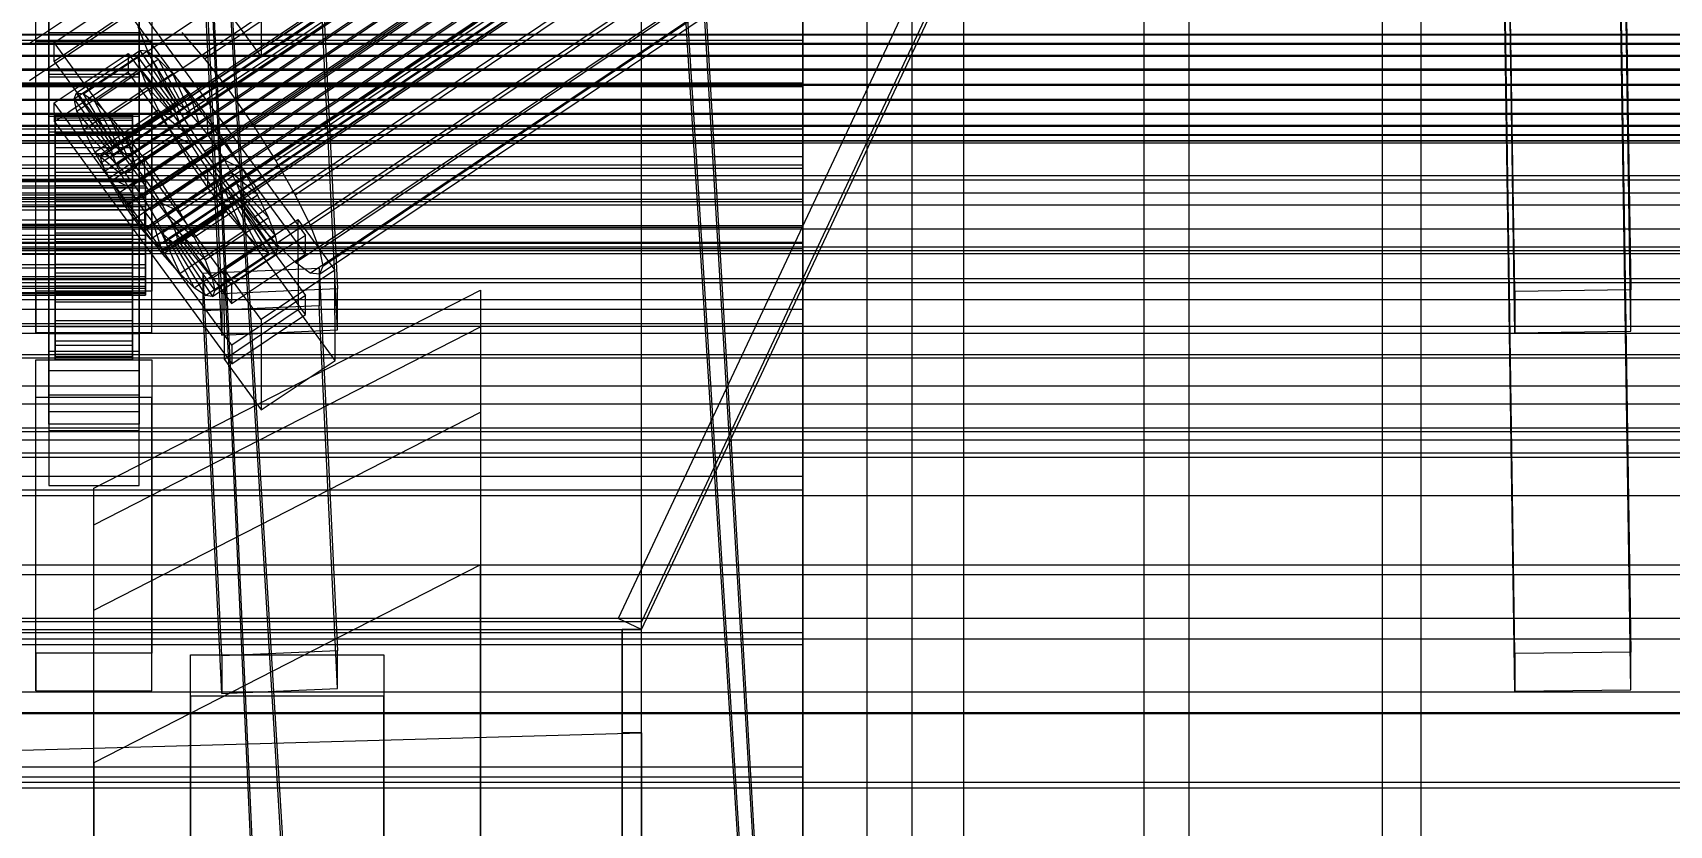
# Model space of a CAD drawing. Header units: millimetres. Extents: x -191664 to 191490, y -197311 to 10263.
# Drawn here: x 130.5 to 384.5, y -31228.9 to -31105.9 of the extents above; entities that cross this region are included whole.
import ezdxf

# ---------------------------------------------------------------- set-up
doc = ezdxf.new("R2010")
doc.units = ezdxf.units.MM
for name, color, linetype, lineweight in [('COTAS_USUARIO', 1, 'Continuous', 0), ('frontal_briquetadora', 7, 'Continuous', 0), ('frontal_C01', 7, 'Continuous', 0), ('frontal_C02', 7, 'Continuous', 0), ('frontal_C03', 7, 'Continuous', 0), ('frontal_C05', 7, 'Continuous', 0), ('frontal_dos-mix', 7, 'Continuous', 0), ('frontal_mix-C02', 7, 'Continuous', 0), ('frontal_secador', 7, 'Continuous', 0), ('frontal_tolva-C01', 7, 'Continuous', 0)]:
    doc.layers.add(name, color=color, linetype=linetype, lineweight=lineweight)
doc.dimstyles.new('PLANTA_100', dxfattribs={"dimtxt": 250, "dimasz": 150, "dimexe": 150, "dimexo": 80, "dimgap": 100, "dimtad": 1, "dimtih": 1, "dimtoh": 1, "dimdec": 1, "dimdsep": 46, "dimcen": 0.09, "dimclrd": 1, "dimclre": 1, "dimclrt": 1, "dimadec": 0, "dimazin": 0, "dimtfac": 1, "dimtdec": 4, "dimtofl": 0, "dimtmove": 0, "dimatfit": 3, "dimfxl": 1, "dimtolj": 1, "dimtzin": 0, "dimarcsym": 0})

# ---------------------------------------------------------------- blocks, each defined once
blk = doc.blocks.new('*D114')
at = {"layer": 'COTAS_USUARIO', "color": 1, "lineweight": -2, "transparency": 16777216}
for p, q in [((1200, -30765), (1200, -30615)), ((80, -30915), (1350, -30915)), ((80, -31328.5), (1350, -31328.5)), ((1200, -31478.5), (1200, -31628.5))]:
    blk.add_line(p, q, dxfattribs=at)
at = {"layer": 'COTAS_USUARIO', "color": 1, "transparency": 16777216}
for points in [[(1175, -30765), (1225, -30765), (1200, -30915)], [(1175, -31478.5), (1225, -31478.5), (1200, -31328.5)]]:
    blk.add_solid(points, dxfattribs=at)
at = {"layer": 'Defpoints', "color": 0, "transparency": 16777216}
for p in [(0, -30915), (0, -31328.5), (1200, -31328.5)]:
    blk.add_point(p, dxfattribs=at)

msp = doc.modelspace()

# ---------------------------------------------------------------- linework, layer by layer
at = {"layer": 'frontal_briquetadora', "color": 8, "true_color": 0x657a85}
for p, q in [((340, -31988), (340, -30950)), ((346, -31988), (346, -30950))]:
    msp.add_line(p, q, dxfattribs=at)
at = {"layer": 'frontal_briquetadora', "color": 251, "true_color": 0x53616b}
for p, q in [((-1330, -31190), (490, -31190)), ((-1330, -31200), (490, -31200))]:
    msp.add_line(p, q, dxfattribs=at)
at = {"layer": 'frontal_C01', "color": 251, "true_color": 0x586d65}
for p, q in [((250, -31735.76), (250, -28680.37)), ((250, -28685.1), (250, -31740.5))]:
    msp.add_line(p, q, dxfattribs=at)
at = {"layer": 'frontal_C01', "color": 139, "true_color": 0x354b57}
for p, q in [((360.51, -31146.1), (357.65, -30954.15)), ((375.64, -30953.91), (378.51, -31145.86)), ((360.51, -31152.51), (357.65, -30960.56)), ((378.51, -31152.27), (375.64, -30960.32)), ((133, -31109.58), (133, -31064.11)), ((147, -31064.11), (147, -31109.58)), ((133, -31067.31), (133, -31112.78)), ((147, -31112.78), (147, -31067.31)), ((174.94, -31086.85), (177.81, -31145.67)), ((159.83, -31146.45), (156.96, -31087.63)), ((159.83, -31152.86), (156.96, -31094.04)), ((165.93, -31094.32), (165.98, -31109.69)), ((177.81, -31152.07), (174.94, -31093.25)), ((133, -31111.85), (133, -31096.48)), ((133, -31105.95), (133, -31096.48)), ((147, -31096.48), (147, -31111.85)), ((147, -31096.48), (147, -31105.95)), ((131, -31107.37), (131, -31100.96)), ((131, -31146.06), (131, -31100.96)), ((149, -31100.96), (149, -31107.37)), ((149, -31100.96), (149, -31146.06)), ((160.25, -31101.93), (165.98, -31109.69)), ((165.98, -31109.69), (177.45, -31102.08)), ((149, -31107.37), (131, -31107.37)), ((131, -31152.46), (131, -31107.37)), ((147, -31105.95), (133, -31105.95)), ((133, -31105.95), (133, -31121.32)), ((147, -31121.32), (147, -31105.95)), ((149, -31152.46), (149, -31107.37)), ((147, -31109.58), (133, -31109.58)), ((133, -31109.58), (133, -31112.78)), ((147, -31112.78), (147, -31109.58)), ((147, -31111.85), (133, -31111.85)), ((133, -31111.85), (133, -31121.32)), ((147, -31121.32), (147, -31111.85)), ((133, -31112.78), (147, -31112.78)), ((133, -31121.32), (147, -31121.32)), ((-425, -31140.18), (425, -31140.18)), ((149, -31146.06), (131, -31146.06)), ((131, -31146.06), (131, -31152.46)), ((149, -31152.46), (149, -31146.06)), ((177.81, -31145.67), (159.83, -31146.45)), ((159.83, -31146.45), (159.83, -31152.86)), ((177.81, -31152.07), (177.81, -31145.67)), ((378.51, -31145.86), (360.51, -31146.1)), ((360.51, -31146.1), (360.51, -31152.51)), ((378.51, -31152.27), (378.51, -31145.86)), ((425, -31151.55), (-425, -31151.55)), ((131, -31152.46), (149, -31152.46)), ((159.83, -31152.86), (177.81, -31152.07)), ((360.51, -31152.51), (378.51, -31152.27)), ((425, -31156.44), (-425, -31156.44)), ((-425, -31167.81), (425, -31167.81))]:
    msp.add_line(p, q, dxfattribs=at)
at = {"layer": 'frontal_C01', "color": 139, "true_color": 0x345e4e}
for p, q in [((250, -31358.33), (228.3, -30987.38)), ((228.3, -30993.07), (250, -31364.02))]:
    msp.add_line(p, q, dxfattribs=at)
at = {"layer": 'frontal_C01', "color": 254, "true_color": 0xc8d3ca}
for p, q in [((140, -31176.6), (200, -31145.89)), ((200, -31145.89), (200, -31273.44)), ((200, -31145.89), (200, -31151.58)), ((140, -31281.73), (140, -31176.6)), ((140, -31182.29), (140, -31176.6))]:
    msp.add_line(p, q, dxfattribs=at)
at = {"layer": 'frontal_C01', "color": 250, "true_color": 0x30383b}
for p, q in [((140, -31182.29), (200, -31151.58)), ((200, -31151.58), (200, -31279.12)), ((200, -31151.58), (200, -31164.84)), ((140, -31287.41), (140, -31182.29)), ((140, -31195.55), (140, -31182.29))]:
    msp.add_line(p, q, dxfattribs=at)
at = {"layer": 'frontal_C01', "color": 155, "true_color": 0x607885}
for p, q in [((140, -31195.55), (200, -31164.84)), ((200, -31164.84), (200, -31292.39)), ((200, -31164.84), (200, -31188.53)), ((200, -31188.53), (140, -31219.23)), ((200, -31316.07), (200, -31188.53)), ((140, -31300.67), (140, -31195.55)), ((140, -31219.23), (140, -31195.55)), ((155, -31208.89), (155, -31202.49)), ((155, -31202.49), (185, -31202.49)), ((155, -31623.42), (155, -31202.49)), ((185, -31202.49), (185, -31208.89)), ((185, -31202.49), (185, -31623.42)), ((185, -31208.89), (155, -31208.89)), ((155, -31208.89), (155, -31629.82)), ((185, -31629.82), (185, -31208.89)), ((140, -31219.23), (140, -31324.36))]:
    msp.add_line(p, q, dxfattribs=at)
at = {"layer": 'frontal_C02', "color": 251, "true_color": 0x586d65}
for p, q in [((250, -31767.54), (250, -28976.99)), ((250, -28981.77), (250, -31772.31))]:
    msp.add_line(p, q, dxfattribs=at)
at = {"layer": 'frontal_C02', "color": 9, "true_color": 0xbac6cb}
for p, q in [((141.04, -31125.12), (354.84, -30981.88)), ((141.22, -31124.68), (355.02, -30981.44)), ((141.22, -31126.04), (355.02, -30982.8)), ((141.73, -31124.75), (355.53, -30981.51)), ((142.55, -31125.32), (356.35, -30982.08)), ((141.74, -31127.38), (355.54, -30984.14)), ((143.62, -31126.37), (357.42, -30983.12)), ((144.86, -31127.8), (358.66, -30984.56)), ((142.56, -31129.04), (356.36, -30985.8)), ((143.64, -31130.92), (357.43, -30987.68)), ((360, -30986.3), (146.2, -31129.54)), ((144.88, -31132.89), (358.68, -30989.64)), ((147.53, -31131.45), (361.33, -30988.21)), ((148.78, -31133.41), (362.58, -30990.17)), ((146.22, -31134.8), (360.02, -30991.56)), ((149.85, -31135.29), (363.65, -30992.05)), ((147.55, -31136.53), (361.35, -30993.29)), ((148.8, -31137.97), (362.6, -30994.73)), ((150.67, -31136.96), (364.47, -30993.72)), ((151.19, -31138.3), (364.99, -30995.05)), ((149.86, -31139.01), (363.66, -30995.77)), ((150.68, -31139.59), (364.48, -30996.35)), ((151.2, -31139.66), (364.99, -30996.42)), ((151.37, -31139.22), (365.17, -30995.98)), ((141.04, -31125.12), (141.22, -31124.68)), ((141.22, -31126.04), (141.04, -31125.12)), ((141.22, -31124.68), (141.73, -31124.75)), ((141.73, -31124.75), (142.55, -31125.32)), ((141.74, -31127.38), (141.22, -31126.04)), ((142.56, -31129.04), (141.74, -31127.38)), ((142.55, -31125.32), (143.62, -31126.37)), ((143.62, -31126.37), (144.86, -31127.8)), ((-148, -31128.65), (148, -31128.65)), ((-148, -31128.88), (148, -31128.88)), ((-148, -31129.04), (148, -31129.04)), ((-148, -31129.7), (148, -31129.7)), ((-148, -31130.02), (148, -31130.02)), ((143.64, -31130.92), (142.56, -31129.04)), ((144.86, -31127.8), (146.2, -31129.54)), ((146.2, -31129.54), (147.53, -31131.45)), ((148, -31128.88), (148, -31128.65)), ((148, -31128.65), (148, -31129.04)), ((148, -31129.7), (148, -31128.88)), ((148, -31129.04), (148, -31130.02)), ((148, -31131.07), (148, -31129.7)), ((148, -31130.02), (148, -31131.51)), ((-148, -31131.07), (148, -31131.07)), ((-148, -31131.51), (148, -31131.51)), ((144.88, -31132.89), (143.64, -31130.92)), ((147.53, -31131.45), (148.78, -31133.41)), ((148, -31132.88), (148, -31131.07)), ((148, -31131.51), (148, -31133.42)), ((-148, -31132.88), (148, -31132.88)), ((-148, -31133.42), (148, -31133.42)), ((148, -31135.02), (-148, -31135.02)), ((146.22, -31134.8), (144.88, -31132.89)), ((147.55, -31136.53), (146.22, -31134.8)), ((148, -31135.02), (148, -31132.88)), ((148, -31133.42), (148, -31135.62)), ((148, -31137.34), (148, -31135.02)), ((148.78, -31133.41), (149.85, -31135.29)), ((149.85, -31135.29), (150.67, -31136.96)), ((-148, -31135.62), (148, -31135.62)), ((-148, -31137.34), (148, -31137.34)), ((148.8, -31137.97), (147.55, -31136.53)), ((148, -31135.62), (148, -31137.96)), ((148, -31139.67), (148, -31137.34)), ((150.67, -31136.96), (151.19, -31138.3)), ((-148, -31137.96), (148, -31137.96)), ((-148, -31139.67), (148, -31139.67)), ((-148, -31140.28), (148, -31140.28)), ((148, -31137.96), (148, -31140.28)), ((148, -31141.88), (148, -31139.67)), ((148, -31140.28), (148, -31142.42)), ((149.86, -31139.01), (148.8, -31137.97)), ((150.68, -31139.59), (149.86, -31139.01)), ((151.2, -31139.66), (150.68, -31139.59)), ((151.19, -31138.3), (151.37, -31139.22)), ((151.37, -31139.22), (151.2, -31139.66)), ((-148, -31141.88), (148, -31141.88)), ((-148, -31142.42), (148, -31142.42)), ((148, -31143.79), (148, -31141.88)), ((148, -31142.42), (148, -31144.23)), ((-148, -31143.79), (148, -31143.79)), ((-148, -31144.23), (148, -31144.23)), ((-148, -31145.28), (148, -31145.28)), ((148, -31145.28), (148, -31143.79)), ((148, -31144.23), (148, -31145.59)), ((148, -31146.26), (148, -31145.28)), ((-148, -31145.59), (148, -31145.59)), ((-148, -31146.26), (148, -31146.26)), ((-148, -31146.42), (148, -31146.42)), ((-148, -31146.64), (148, -31146.64)), ((148, -31145.59), (148, -31146.42)), ((148, -31146.64), (148, -31146.26)), ((148, -31146.42), (148, -31146.64))]:
    msp.add_line(p, q, dxfattribs=at)
at = {"layer": 'frontal_C02', "color": 252, "true_color": 0x83939a}
for p, q in [((148.35, -31108.77), (332.66, -30985.29)), ((157.15, -31109.97), (341.46, -30986.49)), ((150.67, -31113.47), (334.98, -30989.99)), ((345.23, -30991.38), (160.92, -31114.87)), ((153.69, -31118.77), (338, -30995.29)), ((164.69, -31120.27), (349, -30996.78)), ((157.21, -31124.31), (341.52, -31000.83)), ((168.21, -31125.81), (352.52, -31002.32)), ((160.98, -31129.71), (345.29, -31006.23)), ((171.23, -31131.11), (355.54, -31007.62)), ((164.75, -31134.61), (349.06, -31011.13)), ((173.55, -31135.81), (357.86, -31012.32)), ((168.26, -31138.67), (352.57, -31015.18)), ((171.28, -31141.61), (355.58, -31018.12)), ((175.02, -31139.58), (359.33, -31016.1)), ((173.58, -31143.23), (357.89, -31019.75)), ((175.03, -31143.43), (359.34, -31019.94)), ((175.52, -31142.18), (359.83, -31018.7)), ((148.35, -31108.77), (146.89, -31105)), ((153.64, -31105.91), (157.15, -31109.97)), ((150.67, -31113.47), (148.35, -31108.77)), ((157.15, -31109.97), (160.92, -31114.87)), ((153.69, -31118.77), (150.67, -31113.47)), ((160.92, -31114.87), (164.69, -31120.27)), ((157.21, -31124.31), (153.69, -31118.77)), ((164.69, -31120.27), (168.21, -31125.81)), ((160.98, -31129.71), (157.21, -31124.31)), ((168.21, -31125.81), (171.23, -31131.11)), ((164.75, -31134.61), (160.98, -31129.71)), ((171.23, -31131.11), (173.55, -31135.81)), ((168.26, -31138.67), (164.75, -31134.61)), ((173.55, -31135.81), (175.02, -31139.58)), ((171.28, -31141.61), (168.26, -31138.67)), ((175.02, -31139.58), (175.52, -31142.18)), ((173.58, -31143.23), (171.28, -31141.61)), ((175.52, -31142.18), (175.03, -31143.43)), ((175.03, -31143.43), (173.58, -31143.23))]:
    msp.add_line(p, q, dxfattribs=at)
at = {"layer": 'frontal_C02', "color": 139, "true_color": 0x354b57}
for p, q in [((375.64, -31008.29), (378.51, -31202.05)), ((360.51, -31202.3), (357.65, -31008.53)), ((360.51, -31208.14), (357.65, -31014.38)), ((378.51, -31207.9), (375.64, -31014.13)), ((133.81, -31107.47), (145.28, -31099.79)), ((145.28, -31099.79), (172.81, -31137.38)), ((145.29, -31102.71), (133.82, -31110.39)), ((172.82, -31140.3), (145.29, -31102.71)), ((133, -31112.44), (133, -31109.52)), ((133, -31109.52), (147, -31109.52)), ((133, -31155.42), (133, -31109.52)), ((133.82, -31110.39), (133.81, -31107.47)), ((161.34, -31145.06), (133.81, -31107.47)), ((133.85, -31116.82), (145.32, -31109.14)), ((145.32, -31109.14), (145.33, -31112.06)), ((145.32, -31109.14), (172.85, -31146.73)), ((147, -31109.52), (147, -31112.44)), ((147, -31109.52), (147, -31155.42)), ((147, -31112.44), (133, -31112.44)), ((133, -31112.44), (133, -31158.34)), ((133.82, -31110.39), (161.35, -31147.98)), ((145.33, -31112.06), (133.86, -31119.74)), ((172.86, -31149.65), (145.33, -31112.06)), ((147, -31158.34), (147, -31112.44)), ((133.86, -31119.74), (133.85, -31116.82)), ((161.38, -31154.41), (133.85, -31116.82)), ((133, -31121.79), (133, -31118.87)), ((133, -31118.87), (147, -31118.87)), ((133, -31164.77), (133, -31118.87)), ((133.86, -31119.74), (161.39, -31157.34)), ((147, -31118.87), (147, -31121.79)), ((147, -31118.87), (147, -31164.77)), ((147, -31121.79), (133, -31121.79)), ((133, -31121.79), (133, -31167.69)), ((147, -31167.69), (147, -31121.79)), ((160.19, -31142.62), (171.66, -31134.94)), ((171.66, -31134.94), (171.72, -31148.96)), ((171.66, -31134.94), (177.39, -31142.77)), ((172.81, -31137.38), (161.34, -31145.06)), ((172.82, -31140.3), (172.81, -31137.38)), ((161.35, -31147.98), (172.82, -31140.3)), ((156.96, -31143.27), (174.94, -31142.47)), ((160.25, -31156.65), (160.19, -31142.62)), ((165.93, -31150.45), (160.19, -31142.62)), ((177.39, -31142.77), (165.93, -31150.45)), ((174.94, -31142.47), (174.94, -31148.32)), ((174.94, -31142.47), (177.81, -31201.85)), ((177.45, -31156.8), (177.39, -31142.77)), ((156.96, -31149.11), (156.96, -31143.27)), ((159.83, -31202.64), (156.96, -31143.27)), ((161.34, -31145.06), (161.35, -31147.98)), ((172.85, -31146.73), (161.38, -31154.41)), ((172.86, -31149.65), (172.85, -31146.73)), ((174.94, -31148.32), (156.96, -31149.11)), ((159.83, -31208.49), (156.96, -31149.11)), ((171.72, -31148.96), (160.25, -31156.65)), ((161.39, -31157.34), (172.86, -31149.65)), ((165.93, -31150.45), (165.98, -31164.48)), ((177.45, -31156.8), (171.72, -31148.96)), ((177.81, -31207.69), (174.94, -31148.32)), ((133, -31166.66), (133, -31152.63)), ((133, -31152.63), (147, -31152.63)), ((133, -31162.19), (133, -31152.63)), ((147, -31152.63), (147, -31166.66)), ((147, -31152.63), (147, -31162.19)), ((147, -31155.42), (133, -31155.42)), ((133, -31155.42), (133, -31158.34)), ((147, -31158.34), (147, -31155.42)), ((161.38, -31154.41), (161.39, -31157.34)), ((131, -31162.57), (131, -31156.72)), ((131, -31156.72), (149, -31156.72)), ((131, -31202.24), (131, -31156.72)), ((149, -31156.72), (149, -31162.57)), ((149, -31156.72), (149, -31202.24)), ((160.25, -31156.65), (165.98, -31164.48)), ((165.98, -31164.48), (177.45, -31156.8)), ((133, -31158.34), (147, -31158.34)), ((149, -31162.57), (131, -31162.57)), ((131, -31208.09), (131, -31162.57)), ((147, -31162.19), (133, -31162.19)), ((133, -31162.19), (133, -31176.22)), ((147, -31176.22), (147, -31162.19)), ((149, -31208.09), (149, -31162.57)), ((147, -31164.77), (133, -31164.77)), ((133, -31164.77), (133, -31167.69)), ((147, -31167.69), (147, -31164.77)), ((147, -31166.66), (133, -31166.66)), ((133, -31166.66), (133, -31176.22)), ((133, -31167.69), (147, -31167.69)), ((147, -31176.22), (147, -31166.66)), ((133, -31176.22), (147, -31176.22)), ((-425, -31196.79), (425, -31196.79)), ((149, -31202.24), (131, -31202.24)), ((131, -31202.24), (131, -31208.09)), ((149, -31208.09), (149, -31202.24)), ((177.81, -31201.85), (159.83, -31202.64)), ((159.83, -31202.64), (159.83, -31208.49)), ((177.81, -31207.69), (177.81, -31201.85)), ((378.51, -31202.05), (360.51, -31202.3)), ((360.51, -31202.3), (360.51, -31208.14)), ((378.51, -31207.9), (378.51, -31202.05)), ((425, -31208.26), (-425, -31208.26)), ((131, -31208.09), (149, -31208.09)), ((159.83, -31208.49), (177.81, -31207.69)), ((360.51, -31208.14), (378.51, -31207.9)), ((425, -31211.63), (-425, -31211.63)), ((-425, -31223.11), (425, -31223.11))]:
    msp.add_line(p, q, dxfattribs=at)
at = {"layer": 'frontal_C02', "color": 139, "true_color": 0x345e4e}
for p, q in [((228.3, -31041.76), (130, -31107.62)), ((250, -31386.53), (228.3, -31041.76)), ((130, -31113.36), (228.3, -31047.5)), ((228.3, -31047.5), (250, -31392.27))]:
    msp.add_line(p, q, dxfattribs=at)
at = {"layer": 'frontal_C02', "color": 155, "true_color": 0x617580}
for p, q in [((136.95, -31116.19), (146.78, -31109.6)), ((137.31, -31115.26), (147.14, -31108.67)), ((138.4, -31115.41), (148.23, -31108.82)), ((147.14, -31108.67), (146.78, -31109.6)), ((146.78, -31109.6), (152.51, -31117.44)), ((146.78, -31109.6), (147.15, -31111.55)), ((148.23, -31108.82), (147.14, -31108.67)), ((147.14, -31108.67), (152.69, -31117)), ((149.95, -31110.04), (148.23, -31108.82)), ((148.23, -31108.82), (153.2, -31117.07)), ((137.32, -31118.13), (147.15, -31111.55)), ((140.12, -31116.62), (149.95, -31110.04)), ((142.38, -31118.82), (152.21, -31112.24)), ((147.15, -31111.55), (152.69, -31118.36)), ((147.15, -31111.55), (148.25, -31114.37)), ((152.21, -31112.24), (149.95, -31110.04)), ((149.95, -31110.04), (154.02, -31117.64)), ((154.83, -31115.27), (152.21, -31112.24)), ((152.21, -31112.24), (155.08, -31118.68)), ((138.42, -31120.96), (148.25, -31114.37)), ((148.25, -31114.37), (153.21, -31119.7)), ((148.25, -31114.37), (149.99, -31117.89)), ((136.95, -31116.19), (137.31, -31115.26)), ((142.68, -31124.02), (136.95, -31116.19)), ((137.32, -31118.13), (136.95, -31116.19)), ((142.86, -31123.58), (137.31, -31115.26)), ((137.31, -31115.26), (138.4, -31115.41)), ((143.37, -31123.65), (138.4, -31115.41)), ((138.4, -31115.41), (140.12, -31116.62)), ((144.19, -31124.23), (140.12, -31116.62)), ((140.12, -31116.62), (142.38, -31118.82)), ((152.51, -31117.44), (142.68, -31124.02)), ((152.69, -31117), (142.86, -31123.58)), ((153.2, -31117.07), (143.37, -31123.65)), ((145, -31121.86), (154.83, -31115.27)), ((152.51, -31117.44), (152.69, -31117)), ((152.69, -31118.36), (152.51, -31117.44)), ((152.69, -31117), (153.2, -31117.07)), ((153.2, -31117.07), (154.02, -31117.64)), ((157.65, -31118.93), (154.83, -31115.27)), ((154.83, -31115.27), (156.33, -31120.12)), ((134, -31128.65), (134, -31118.66)), ((134, -31118.66), (134, -31119.14)), ((134, -31118.66), (146, -31118.66)), ((134, -31119.48), (134, -31118.66)), ((134, -31128.88), (134, -31119.14)), ((134, -31119.14), (134, -31120.87)), ((134, -31119.14), (146, -31119.14)), ((134, -31129.04), (134, -31119.48)), ((134, -31119.48), (146, -31119.48)), ((134, -31121.53), (134, -31119.48)), ((142.86, -31124.94), (137.32, -31118.13)), ((138.42, -31120.96), (137.32, -31118.13)), ((140.16, -31124.48), (149.99, -31117.89)), ((145.26, -31125.27), (142.38, -31118.82)), ((142.38, -31118.82), (145, -31121.86)), ((152.69, -31118.36), (142.86, -31124.94)), ((153.21, -31119.7), (143.38, -31126.28)), ((154.02, -31117.64), (144.19, -31124.23)), ((155.08, -31118.68), (145.26, -31125.27)), ((146, -31119.14), (146, -31118.66)), ((146, -31118.66), (146, -31128.65)), ((146, -31118.66), (146, -31119.48)), ((146, -31120.87), (146, -31119.14)), ((146, -31119.14), (146, -31128.88)), ((146, -31119.48), (146, -31129.04)), ((146, -31119.48), (146, -31121.53)), ((157.65, -31118.93), (147.82, -31125.52)), ((149.99, -31117.89), (154.03, -31121.36)), ((149.99, -31117.89), (152.25, -31121.85)), ((153.21, -31119.7), (152.69, -31118.36)), ((154.03, -31121.36), (153.21, -31119.7)), ((154.02, -31117.64), (155.08, -31118.68)), ((155.08, -31118.68), (156.33, -31120.12)), ((157.66, -31121.85), (157.65, -31118.93)), ((160.47, -31122.97), (157.65, -31118.93)), ((134, -31129.7), (134, -31120.87)), ((134, -31120.87), (134, -31123.75)), ((134, -31120.87), (146, -31120.87)), ((134, -31130.02), (134, -31121.53)), ((134, -31121.53), (146, -31121.53)), ((134, -31124.69), (134, -31121.53)), ((143.38, -31126.28), (138.42, -31120.96)), ((140.16, -31124.48), (138.42, -31120.96)), ((142.42, -31128.44), (152.25, -31121.85)), ((154.03, -31121.36), (144.2, -31127.95)), ((146.5, -31126.71), (145, -31121.86)), ((145, -31121.86), (147.82, -31125.52)), ((146, -31123.75), (146, -31120.87)), ((146, -31120.87), (146, -31129.7)), ((146, -31121.53), (146, -31130.02)), ((146, -31121.53), (146, -31124.69)), ((156.33, -31120.12), (146.5, -31126.71)), ((147.83, -31128.44), (157.66, -31121.85)), ((152.25, -31121.85), (155.1, -31123.24)), ((152.25, -31121.85), (154.88, -31126)), ((155.1, -31123.24), (154.03, -31121.36)), ((156.33, -31120.12), (157.66, -31121.85)), ((157.66, -31121.85), (159, -31123.77)), ((134, -31131.07), (134, -31123.75)), ((134, -31123.75), (134, -31127.58)), ((134, -31123.75), (146, -31123.75)), ((134, -31131.51), (134, -31124.69)), ((134, -31124.69), (146, -31124.69)), ((134, -31128.73), (134, -31124.69)), ((144.2, -31127.95), (140.16, -31124.48)), ((142.42, -31128.44), (140.16, -31124.48)), ((142.86, -31123.58), (142.68, -31124.02)), ((142.68, -31124.02), (142.86, -31124.94)), ((143.37, -31123.65), (142.86, -31123.58)), ((142.86, -31124.94), (143.38, -31126.28)), ((144.19, -31124.23), (143.37, -31123.65)), ((145.26, -31125.27), (144.19, -31124.23)), ((155.1, -31123.24), (145.27, -31129.82)), ((146, -31127.58), (146, -31123.75)), ((146, -31123.75), (146, -31131.07)), ((146, -31124.69), (146, -31131.51)), ((146, -31124.69), (146, -31128.73)), ((159, -31123.77), (149.17, -31130.35)), ((150.64, -31129.56), (160.47, -31122.97)), ((156.35, -31125.2), (155.1, -31123.24)), ((160.47, -31122.97), (159, -31123.77)), ((159, -31123.77), (160.25, -31125.73)), ((163.1, -31127.12), (160.47, -31122.97)), ((134, -31132.88), (134, -31127.58)), ((134, -31127.58), (134, -31132.1)), ((134, -31127.58), (146, -31127.58)), ((143.38, -31126.28), (144.2, -31127.95)), ((145.05, -31132.58), (154.88, -31126)), ((146.5, -31126.71), (145.26, -31125.27)), ((146, -31132.1), (146, -31127.58)), ((146, -31127.58), (146, -31132.88)), ((147.83, -31128.44), (146.5, -31126.71)), ((156.35, -31125.2), (146.52, -31131.79)), ((147.82, -31125.52), (147.83, -31128.44)), ((147.82, -31125.52), (150.64, -31129.56)), ((157.69, -31127.12), (147.86, -31133.7)), ((160.25, -31125.73), (150.42, -31132.32)), ((161.32, -31127.61), (151.49, -31134.2)), ((153.27, -31133.7), (163.1, -31127.12)), ((154.88, -31126), (156.35, -31125.2)), ((154.88, -31126), (157.7, -31130.04)), ((157.69, -31127.12), (156.35, -31125.2)), ((157.7, -31130.04), (157.69, -31127.12)), ((159.02, -31128.85), (157.69, -31127.12)), ((163.1, -31127.12), (160.25, -31125.73)), ((160.25, -31125.73), (161.32, -31127.61)), ((165.37, -31131.08), (161.32, -31127.61)), ((161.32, -31127.61), (162.14, -31129.27)), ((165.37, -31131.08), (163.1, -31127.12)), ((134, -31128.88), (134, -31128.65)), ((146, -31128.65), (134, -31128.65)), ((134, -31128.65), (134, -31129.04)), ((134, -31133.42), (134, -31128.73)), ((134, -31128.73), (146, -31128.73)), ((134, -31133.37), (134, -31128.73)), ((134, -31129.7), (134, -31128.88)), ((146, -31128.88), (134, -31128.88)), ((146, -31129.04), (134, -31129.04)), ((134, -31129.04), (134, -31130.02)), ((134, -31131.07), (134, -31129.7)), ((146, -31129.7), (134, -31129.7)), ((146, -31130.02), (134, -31130.02)), ((134, -31130.02), (134, -31131.51)), ((145.27, -31129.82), (142.42, -31128.44)), ((145.05, -31132.58), (142.42, -31128.44)), ((144.2, -31127.95), (145.27, -31129.82)), ((145.27, -31129.82), (146.52, -31131.79)), ((146, -31128.65), (146, -31128.88)), ((146, -31129.04), (146, -31128.65)), ((146, -31128.73), (146, -31133.42)), ((146, -31128.73), (146, -31133.37)), ((146, -31128.88), (146, -31129.7)), ((146, -31130.02), (146, -31129.04)), ((146, -31129.7), (146, -31131.07)), ((146, -31131.51), (146, -31130.02)), ((149.17, -31130.35), (147.83, -31128.44)), ((147.87, -31136.62), (157.7, -31130.04)), ((149.17, -31130.35), (150.64, -31129.56)), ((159.02, -31128.85), (149.19, -31135.44)), ((150.64, -31129.56), (153.27, -31133.7)), ((162.14, -31129.27), (152.31, -31135.86)), ((157.7, -31130.04), (160.52, -31133.7)), ((160.52, -31133.7), (159.02, -31128.85)), ((160.27, -31130.29), (159.02, -31128.85)), ((167.1, -31134.6), (162.14, -31129.27)), ((162.14, -31129.27), (162.66, -31130.61)), ((134, -31132.88), (134, -31131.07)), ((146, -31131.07), (134, -31131.07)), ((146, -31131.51), (134, -31131.51)), ((134, -31131.51), (134, -31133.42)), ((134, -31132.1), (134, -31135.02)), ((146, -31132.1), (134, -31132.1)), ((134, -31132.1), (134, -31136.99)), ((146.52, -31131.79), (145.05, -31132.58)), ((147.87, -31136.62), (145.05, -31132.58)), ((146, -31131.07), (146, -31132.88)), ((146, -31133.42), (146, -31131.51)), ((146, -31135.02), (146, -31132.1)), ((146, -31136.99), (146, -31132.1)), ((146.52, -31131.79), (147.86, -31133.7)), ((150.42, -31132.32), (149.17, -31130.35)), ((151.49, -31134.2), (150.42, -31132.32)), ((150.42, -31132.32), (153.27, -31133.7)), ((160.27, -31130.29), (150.44, -31136.87)), ((161.33, -31131.33), (151.5, -31137.92)), ((162.15, -31131.9), (152.32, -31138.49)), ((162.66, -31130.61), (152.83, -31137.2)), ((162.66, -31131.97), (152.83, -31138.56)), ((162.84, -31131.53), (153.01, -31138.12)), ((155.54, -31137.67), (165.37, -31131.08)), ((163.14, -31136.73), (160.27, -31130.29)), ((161.33, -31131.33), (160.27, -31130.29)), ((165.4, -31138.93), (161.33, -31131.33)), ((162.15, -31131.9), (161.33, -31131.33)), ((167.12, -31140.15), (162.15, -31131.9)), ((162.66, -31131.97), (162.15, -31131.9)), ((168.2, -31137.42), (162.66, -31130.61)), ((162.66, -31130.61), (162.84, -31131.53)), ((162.84, -31131.53), (162.66, -31131.97)), ((168.21, -31140.3), (162.66, -31131.97)), ((168.57, -31139.37), (162.84, -31131.53)), ((167.1, -31134.6), (165.37, -31131.08)), ((134, -31135.02), (134, -31132.88)), ((146, -31132.88), (134, -31132.88)), ((134, -31135.62), (134, -31133.37)), ((134, -31133.37), (146, -31133.37)), ((134, -31138.31), (134, -31133.37)), ((146, -31133.42), (134, -31133.42)), ((134, -31133.42), (134, -31135.62)), ((134, -31135.02), (146, -31135.02)), ((134, -31137.34), (134, -31135.02)), ((146, -31132.88), (146, -31135.02)), ((146, -31133.37), (146, -31135.62)), ((146, -31133.37), (146, -31138.31)), ((146, -31135.62), (146, -31133.42)), ((146, -31135.02), (146, -31137.34)), ((147.86, -31133.7), (147.87, -31136.62)), ((147.86, -31133.7), (149.19, -31135.44)), ((150.69, -31140.29), (160.52, -31133.7)), ((152.31, -31135.86), (151.49, -31134.2)), ((151.49, -31134.2), (155.54, -31137.67)), ((153.27, -31133.7), (155.54, -31137.67)), ((157.27, -31141.18), (167.1, -31134.6)), ((160.52, -31133.7), (163.14, -31136.73)), ((168.2, -31137.42), (167.1, -31134.6)), ((146, -31135.62), (134, -31135.62)), ((134, -31135.62), (134, -31137.96)), ((134, -31137.34), (134, -31136.99)), ((134, -31136.99), (134, -31141.93)), ((134, -31136.99), (146, -31136.99)), ((134, -31139.67), (134, -31137.34)), ((146, -31137.34), (134, -31137.34)), ((146, -31137.96), (146, -31135.62)), ((146, -31141.93), (146, -31136.99)), ((146, -31136.99), (146, -31137.34)), ((146, -31137.34), (146, -31139.67)), ((150.69, -31140.29), (147.87, -31136.62)), ((149.19, -31135.44), (150.69, -31140.29)), ((149.19, -31135.44), (150.44, -31136.87)), ((150.44, -31136.87), (153.31, -31143.32)), ((150.44, -31136.87), (151.5, -31137.92)), ((152.83, -31137.2), (152.31, -31135.86)), ((152.31, -31135.86), (157.27, -31141.18)), ((153.01, -31138.12), (152.83, -31137.2)), ((152.83, -31137.2), (158.37, -31144.01)), ((153.31, -31143.32), (163.14, -31136.73)), ((155.54, -31137.67), (157.27, -31141.18)), ((158.37, -31144.01), (168.2, -31137.42)), ((163.14, -31136.73), (165.4, -31138.93)), ((168.57, -31139.37), (168.2, -31137.42)), ((134, -31137.96), (134, -31138.31)), ((146, -31137.96), (134, -31137.96)), ((134, -31137.96), (134, -31140.28)), ((134, -31138.31), (146, -31138.31)), ((134, -31143.2), (134, -31138.31)), ((134, -31141.88), (134, -31139.67)), ((134, -31139.67), (134, -31141.93)), ((146, -31139.67), (134, -31139.67)), ((134, -31140.28), (134, -31143.2)), ((146, -31140.28), (134, -31140.28)), ((134, -31140.28), (134, -31142.42)), ((146, -31138.31), (146, -31137.96)), ((146, -31140.28), (146, -31137.96)), ((146, -31138.31), (146, -31143.2)), ((146, -31141.93), (146, -31139.67)), ((146, -31139.67), (146, -31141.88)), ((146, -31143.2), (146, -31140.28)), ((146, -31142.42), (146, -31140.28)), ((153.31, -31143.32), (150.69, -31140.29)), ((151.5, -31137.92), (155.57, -31145.52)), ((151.5, -31137.92), (152.32, -31138.49)), ((152.32, -31138.49), (157.29, -31146.73)), ((152.32, -31138.49), (152.83, -31138.56)), ((152.83, -31138.56), (153.01, -31138.12)), ((152.83, -31138.56), (158.38, -31146.88)), ((153.01, -31138.12), (158.74, -31145.95)), ((155.57, -31145.52), (165.4, -31138.93)), ((157.29, -31146.73), (167.12, -31140.15)), ((158.38, -31146.88), (168.21, -31140.3)), ((158.74, -31145.95), (168.57, -31139.37)), ((165.4, -31138.93), (167.12, -31140.15)), ((167.12, -31140.15), (168.21, -31140.3)), ((168.21, -31140.3), (168.57, -31139.37)), ((134, -31143.79), (134, -31141.88)), ((134, -31141.88), (134, -31146.57)), ((146, -31141.88), (134, -31141.88)), ((134, -31141.93), (134, -31146.57)), ((134, -31141.93), (146, -31141.93)), ((134, -31142.42), (134, -31147.72)), ((146, -31142.42), (134, -31142.42)), ((134, -31142.42), (134, -31144.23)), ((146, -31146.57), (146, -31141.88)), ((146, -31141.88), (146, -31143.79)), ((146, -31146.57), (146, -31141.93)), ((146, -31147.72), (146, -31142.42)), ((146, -31144.23), (146, -31142.42)), ((157.27, -31141.18), (158.37, -31144.01)), ((134, -31143.2), (146, -31143.2)), ((134, -31147.72), (134, -31143.2)), ((134, -31145.28), (134, -31143.79)), ((134, -31143.79), (134, -31150.61)), ((146, -31143.79), (134, -31143.79)), ((134, -31144.23), (134, -31151.54)), ((146, -31144.23), (134, -31144.23)), ((134, -31144.23), (134, -31145.59)), ((134, -31146.26), (134, -31145.28)), ((134, -31145.28), (134, -31153.76)), ((146, -31145.28), (134, -31145.28)), ((146, -31143.2), (146, -31147.72)), ((146, -31150.61), (146, -31143.79)), ((146, -31143.79), (146, -31145.28)), ((146, -31151.54), (146, -31144.23)), ((146, -31145.59), (146, -31144.23)), ((146, -31153.76), (146, -31145.28)), ((146, -31145.28), (146, -31146.26)), ((155.57, -31145.52), (153.31, -31143.32)), ((158.37, -31144.01), (158.74, -31145.95)), ((134, -31145.59), (134, -31154.42)), ((146, -31145.59), (134, -31145.59)), ((134, -31145.59), (134, -31146.42)), ((134, -31146.64), (134, -31146.26)), ((134, -31146.26), (134, -31155.82)), ((146, -31146.26), (134, -31146.26)), ((134, -31146.42), (134, -31156.16)), ((146, -31146.42), (134, -31146.42)), ((134, -31146.42), (134, -31146.64)), ((134, -31146.57), (134, -31150.61)), ((134, -31146.57), (146, -31146.57)), ((134, -31146.64), (134, -31156.64)), ((146, -31146.64), (134, -31146.64)), ((134, -31147.72), (146, -31147.72)), ((134, -31151.54), (134, -31147.72)), ((146, -31154.42), (146, -31145.59)), ((146, -31146.42), (146, -31145.59)), ((146, -31155.82), (146, -31146.26)), ((146, -31146.26), (146, -31146.64)), ((146, -31156.16), (146, -31146.42)), ((146, -31146.64), (146, -31146.42)), ((146, -31150.61), (146, -31146.57)), ((146, -31156.64), (146, -31146.64)), ((146, -31147.72), (146, -31151.54)), ((157.29, -31146.73), (155.57, -31145.52)), ((158.38, -31146.88), (157.29, -31146.73)), ((158.74, -31145.95), (158.38, -31146.88)), ((134, -31150.61), (134, -31153.76)), ((134, -31150.61), (146, -31150.61)), ((134, -31151.54), (146, -31151.54)), ((134, -31154.42), (134, -31151.54)), ((146, -31153.76), (146, -31150.61)), ((146, -31151.54), (146, -31154.42)), ((134, -31153.76), (134, -31155.82)), ((134, -31153.76), (146, -31153.76)), ((134, -31154.42), (146, -31154.42)), ((134, -31156.16), (134, -31154.42)), ((146, -31155.82), (146, -31153.76)), ((146, -31154.42), (146, -31156.16)), ((134, -31155.82), (134, -31156.64)), ((134, -31155.82), (146, -31155.82)), ((134, -31156.16), (146, -31156.16)), ((134, -31156.64), (134, -31156.16)), ((134, -31156.64), (146, -31156.64)), ((146, -31156.64), (146, -31155.82)), ((146, -31156.16), (146, -31156.64))]:
    msp.add_line(p, q, dxfattribs=at)
at = {"layer": 'frontal_C03', "color": 251, "true_color": 0x586d65}
for p, q in [((250, -31246.31), (250, -28596.31)), ((250, -28601.12), (250, -31251.12))]:
    msp.add_line(p, q, dxfattribs=at)
at = {"layer": 'frontal_C03', "color": 8, "true_color": 0x697a83}
for p, q in [((250, -31099.06), (250, -31123.07)), ((250, -31125.17), (250, -31100.94)), ((-250, -31123.07), (250, -31123.07)), ((250, -31123.07), (250, -31148.91)), ((250, -31125.17), (-250, -31125.17)), ((250, -31151.09), (250, -31125.17)), ((250, -31148.91), (-250, -31148.91)), ((250, -31148.91), (250, -31174.83)), ((250, -31151.09), (-250, -31151.09)), ((250, -31176.93), (250, -31151.09)), ((250, -31174.83), (-250, -31174.83)), ((250, -31174.83), (250, -31199.06)), ((250, -31176.93), (-250, -31176.93)), ((250, -31200.94), (250, -31176.93)), ((250, -31199.06), (-250, -31199.06)), ((250, -31200.94), (-250, -31200.94)), ((250, -31199.06), (250, -31219.94)), ((250, -31221.48), (250, -31200.94)), ((250, -31219.94), (-250, -31219.94)), ((250, -31221.48), (-250, -31221.48)), ((250, -31219.94), (250, -31236.05)), ((250, -31237.14), (250, -31221.48))]:
    msp.add_line(p, q, dxfattribs=at)
at = {"layer": 'frontal_C03', "color": 252, "true_color": 0x83939a}
for p, q in [((250, -31107.16), (250, -31101.06)), ((250, -31101.54), (250, -31107.69)), ((250, -31107.16), (-250, -31107.16)), ((250, -31113.72), (250, -31107.16)), ((-250, -31107.69), (250, -31107.69)), ((250, -31107.69), (250, -31114.27)), ((-250, -31113.72), (250, -31113.72)), ((-250, -31114.27), (250, -31114.27)), ((250, -31120.3), (250, -31113.72)), ((250, -31114.27), (250, -31120.84)), ((-250, -31120.3), (250, -31120.3)), ((-250, -31120.84), (250, -31120.84)), ((250, -31126.46), (250, -31120.3)), ((250, -31120.84), (250, -31126.94)), ((-250, -31126.46), (250, -31126.46)), ((-250, -31126.94), (250, -31126.94)), ((250, -31131.76), (250, -31126.46)), ((250, -31126.94), (250, -31132.15)), ((-250, -31131.76), (250, -31131.76)), ((-250, -31132.15), (250, -31132.15)), ((250, -31135.85), (250, -31131.76)), ((250, -31132.15), (250, -31136.13)), ((-250, -31135.85), (250, -31135.85)), ((-250, -31136.13), (250, -31136.13)), ((250, -31138.46), (250, -31135.85)), ((250, -31136.13), (250, -31138.6)), ((-250, -31138.46), (250, -31138.46)), ((-250, -31138.6), (250, -31138.6)), ((-250, -31139.4), (250, -31139.4)), ((250, -31139.4), (250, -31138.46)), ((250, -31138.6), (250, -31139.4))]:
    msp.add_line(p, q, dxfattribs=at)
at = {"layer": 'frontal_C03', "color": 9, "true_color": 0xbac6cb}
for p, q in [((-450, -31106.15), (450, -31106.15)), ((-450, -31106.25), (450, -31106.25)), ((-450, -31107.56), (450, -31107.56)), ((-450, -31107.7), (450, -31107.7)), ((-450, -31109.41), (450, -31109.41)), ((-450, -31109.58), (450, -31109.58)), ((450, -31111.57), (-450, -31111.57)), ((-450, -31111.76), (450, -31111.76)), ((-450, -31113.9), (450, -31113.9)), ((-450, -31114.09), (450, -31114.09)), ((-450, -31116.23), (450, -31116.23)), ((-450, -31116.42), (450, -31116.42)), ((-450, -31118.41), (450, -31118.41)), ((-450, -31118.58), (450, -31118.58)), ((-450, -31120.29), (450, -31120.29)), ((-450, -31120.43), (450, -31120.43)), ((-450, -31121.74), (450, -31121.74)), ((-450, -31121.84), (450, -31121.84)), ((-450, -31122.66), (450, -31122.66)), ((-450, -31122.72), (450, -31122.72)), ((-450, -31123), (450, -31123))]:
    msp.add_line(p, q, dxfattribs=at)
at = {"layer": 'frontal_C03', "color": 9, "true_color": 0xb8c2c5}
for p, q in [((520, -31128.16), (-520, -31128.16)), ((520, -31128.81), (-520, -31128.81)), ((520, -31130.83), (-520, -31130.83)), ((520, -31132.69), (-520, -31132.69)), ((520, -31136.42), (-520, -31136.42)), ((520, -31139.21), (-520, -31139.21)), ((-520, -31144.08), (520, -31144.08)), ((520, -31147.37), (-520, -31147.37)), ((520, -31152.63), (-520, -31152.63)), ((520, -31155.92), (-520, -31155.92)), ((520, -31160.79), (-520, -31160.79)), ((520, -31163.58), (-520, -31163.58)), ((520, -31167.31), (-520, -31167.31)), ((520, -31169.17), (-520, -31169.17)), ((520, -31171.19), (-520, -31171.19)), ((520, -31171.84), (-520, -31171.84))]:
    msp.add_line(p, q, dxfattribs=at)
at = {"layer": 'frontal_C03', "color": 139, "true_color": 0x354b57}
for p, q in [((-450, -31177.77), (450, -31177.77)), ((450, -31188.55), (-450, -31188.55)), ((450, -31211.48), (-450, -31211.48)), ((-450, -31222.25), (450, -31222.25))]:
    msp.add_line(p, q, dxfattribs=at)
at = {"layer": 'frontal_C05', "color": 251, "true_color": 0x596770}
for p, q in [((260, -31980), (260, -31030)), ((267, -31980), (267, -31030)), ((303, -31980), (303, -31030)), ((310, -31980), (310, -31030))]:
    msp.add_line(p, q, dxfattribs=at)
at = {"layer": 'frontal_dos-mix', "color": 139, "true_color": 0x344b58}
for p, q in [((225, -31980), (225, -29282.5)), ((275, -31980), (275, -29282.5))]:
    msp.add_line(p, q, dxfattribs=at)
at = {"layer": 'frontal_mix-C02', "color": 252, "true_color": 0x85969e}
for p, q in [((150, -30915), (170, -31242.93)), ((150, -30915), (170, -31350.69)), ((170, -31246.93), (150, -30919)), ((170, -31354.69), (150, -30919))]:
    msp.add_line(p, q, dxfattribs=at)
at = {"layer": 'frontal_secador', "color": 147, "true_color": 0x536c78}
for p, q in [((-1240, -31139.71), (1240, -31139.71)), ((-1240, -31144.71), (1240, -31144.71))]:
    msp.add_line(p, q, dxfattribs=at)
at = {"layer": 'frontal_tolva-C01', "color": 252, "true_color": 0x82949d}
for p, q in [((596.38, -30398.3), (221.38, -31196.87)), ((600, -30398.8), (225, -31197.38)), ((225, -31198.57), (600, -30400)), ((225, -31197.38), (-225, -31197.38)), ((-225, -31198.57), (225, -31198.57)), ((225, -31198.57), (221.38, -31196.87)), ((225, -31198.57), (225, -31197.38))]:
    msp.add_line(p, q, dxfattribs=at)
at = {"layer": 'frontal_tolva-C01', "color": 250, "true_color": 0x30383b}
for p, q in [((222, -31198.57), (222, -31339.93)), ((222, -31214.57), (222, -31198.57)), ((225, -31198.57), (222, -31198.57)), ((225, -31214.57), (225, -31198.57)), ((225, -31339.93), (225, -31198.57)), ((-225, -31227.29), (225, -31214.57)), ((222, -31339.93), (222, -31214.57)), ((225, -31214.57), (222, -31214.57)), ((225, -31214.57), (225, -31339.93))]:
    msp.add_line(p, q, dxfattribs=at)

# ---------------------------------------------------------------- dimensions: what is measured, and where the dimension line sits
at = {"layer": 'COTAS_USUARIO'}
dim = msp.add_aligned_dim(p1=(0, -30915), p2=(0, -31328.5), distance=1200, dimstyle='PLANTA_100', dxfattribs=at)
dim.commit()
dim.dimension.update_dxf_attribs({"geometry": '*D114', "text_midpoint": (1200, -31121.75)})

doc.saveas('drawing.dxf')
